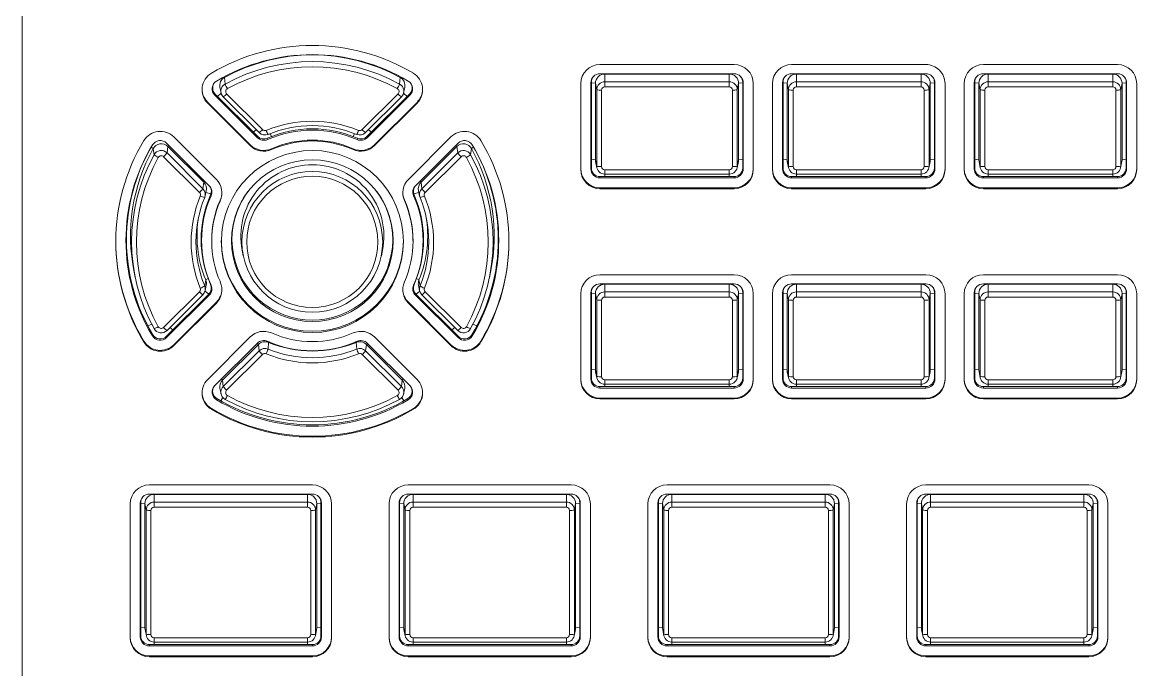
# Model space of a CAD drawing. Header units: millimetres. Extents: x 56 to 1167, y 133 to 726.
# Drawn here: x 200.8 to 317, y 417.8 to 485.3 of the extents above; entities that cross this region are included whole.
import ezdxf

# ---------------------------------------------------------------- set-up
doc = ezdxf.new("R2010")
doc.units = ezdxf.units.MM

msp = doc.modelspace()

# ---------------------------------------------------------------- linework, layer by layer
at = {"color": 7, "linetype": 'Continuous', "lineweight": 15}
for p, q in [((200.758, 383.874), (200.758, 513.825)), ((275.019, 480.905), (261.019, 480.905)), ((295.019, 480.905), (281.019, 480.905)), ((315.019, 480.905), (301.019, 480.905)), ((221.916, 478.877), (221.86, 479.561)), ((240.121, 478.877), (240.178, 479.561)), ((260.124, 479.087), (260.071, 479)), ((260.071, 470.034), (260.071, 479)), ((260.124, 470.122), (260.124, 479.087)), ((261.019, 479.944), (275.019, 479.944)), ((274.519, 479.917), (261.519, 479.917)), ((261.519, 479.114), (261.519, 479.917)), ((261.519, 478.573), (261.519, 479.114)), ((261.519, 479.114), (274.519, 479.114)), ((274.519, 479.114), (274.519, 479.917)), ((274.519, 478.573), (274.519, 479.114)), ((275.914, 479.087), (275.966, 479)), ((275.914, 479.087), (275.914, 470.122)), ((275.966, 479), (275.966, 470.034)), ((280.124, 479.087), (280.071, 479)), ((280.071, 470.034), (280.071, 479)), ((280.124, 470.122), (280.124, 479.087)), ((281.019, 479.944), (295.019, 479.944)), ((294.519, 479.917), (281.519, 479.917)), ((281.519, 479.114), (281.519, 479.917)), ((281.519, 478.573), (281.519, 479.114)), ((281.519, 479.114), (294.519, 479.114)), ((294.519, 479.114), (294.519, 479.917)), ((294.519, 478.573), (294.519, 479.114)), ((295.914, 479.087), (295.966, 479)), ((295.914, 479.087), (295.914, 470.122)), ((295.966, 479), (295.966, 470.034)), ((300.124, 479.087), (300.071, 479)), ((300.071, 470.034), (300.071, 479)), ((300.124, 470.122), (300.124, 479.087)), ((301.019, 479.944), (315.019, 479.944)), ((314.519, 479.917), (301.519, 479.917)), ((301.519, 479.114), (301.519, 479.917)), ((301.519, 478.573), (301.519, 479.114)), ((301.519, 479.114), (314.519, 479.114)), ((314.519, 479.114), (314.519, 479.917)), ((314.519, 478.573), (314.519, 479.114)), ((315.914, 479.087), (315.966, 479)), ((315.914, 479.087), (315.914, 470.122)), ((315.966, 479), (315.966, 470.034)), ((221.379, 478.524), (221.493, 477.965)), ((222.079, 477.844), (225.82, 474.116)), ((236.217, 474.116), (239.959, 477.844)), ((240.545, 477.965), (240.659, 478.524)), ((259.019, 478.913), (259.019, 469.947)), ((260.685, 478.283), (260.551, 478.953)), ((260.551, 478.953), (260.551, 470.983)), ((260.685, 470.314), (260.685, 478.283)), ((261.185, 478.241), (261.185, 470.271)), ((274.519, 478.573), (261.519, 478.573)), ((274.853, 470.271), (274.853, 478.241)), ((275.353, 478.283), (275.487, 478.953)), ((275.353, 478.283), (275.353, 470.314)), ((275.487, 470.983), (275.487, 478.953)), ((277.019, 469.947), (277.019, 478.913)), ((279.019, 478.913), (279.019, 469.947)), ((280.685, 478.283), (280.551, 478.953)), ((280.551, 478.953), (280.551, 470.983)), ((280.685, 470.314), (280.685, 478.283)), ((281.185, 478.241), (281.185, 470.271)), ((294.519, 478.573), (281.519, 478.573)), ((294.853, 470.271), (294.853, 478.241)), ((295.353, 478.283), (295.487, 478.953)), ((295.353, 478.283), (295.353, 470.314)), ((295.487, 470.983), (295.487, 478.953)), ((297.019, 469.947), (297.019, 478.913)), ((299.019, 478.913), (299.019, 469.947)), ((300.685, 478.283), (300.551, 478.953)), ((300.551, 478.953), (300.551, 470.983)), ((300.685, 470.314), (300.685, 478.283)), ((301.185, 478.241), (301.185, 470.271)), ((314.519, 478.573), (301.519, 478.573)), ((314.853, 470.271), (314.853, 478.241)), ((315.353, 478.283), (315.487, 478.953)), ((315.353, 478.283), (315.353, 470.314)), ((315.487, 470.983), (315.487, 478.953)), ((317.019, 469.947), (317.019, 478.913)), ((220.098, 476.964), (220.098, 476.877)), ((220.098, 476.964), (224.54, 472.539)), ((220.098, 476.877), (224.54, 472.452)), ((220.879, 477.83), (220.842, 477.706)), ((225.284, 473.28), (220.842, 477.706)), ((225.322, 473.404), (220.879, 477.83)), ((221.725, 477.534), (221.726, 477.533)), ((221.726, 477.533), (225.468, 473.805)), ((236.57, 473.805), (240.312, 477.533)), ((241.158, 477.83), (236.716, 473.404)), ((241.195, 477.706), (236.753, 473.28)), ((237.497, 472.539), (241.94, 476.964)), ((237.497, 472.452), (241.94, 476.877)), ((240.312, 477.533), (240.312, 477.534)), ((241.158, 477.83), (241.195, 477.706)), ((241.94, 476.964), (241.94, 476.877)), ((221.005, 468.93), (216.562, 473.355)), ((225.322, 473.404), (225.284, 473.28)), ((226.317, 473.22), (226.338, 473.085)), ((235.72, 473.22), (235.699, 473.085)), ((236.716, 473.404), (236.753, 473.28)), ((245.475, 473.355), (241.033, 468.93)), ((214.38, 472.579), (214.335, 472.518)), ((214.38, 472.579), (214.411, 472.627)), ((214.511, 471.499), (214.408, 472.138)), ((215.818, 472.701), (220.261, 468.275)), ((215.858, 471.69), (215.941, 472.354)), ((219.683, 468.627), (215.941, 472.354)), ((224.54, 472.539), (224.54, 472.452)), ((226.765, 472.126), (226.765, 472.039)), ((235.273, 472.126), (235.273, 472.039)), ((237.497, 472.539), (237.497, 472.452)), ((241.777, 468.275), (246.219, 472.701)), ((246.097, 472.354), (242.355, 468.627)), ((246.179, 471.69), (246.097, 472.354)), ((247.527, 471.499), (247.629, 472.138)), ((247.626, 472.627), (247.657, 472.579)), ((247.657, 472.579), (247.702, 472.518)), ((219.247, 467.567), (215.505, 471.295)), ((215.858, 471.69), (219.6, 467.962)), ((242.437, 467.962), (246.179, 471.69)), ((246.533, 471.295), (242.791, 467.567)), ((260.685, 470.314), (260.551, 470.983)), ((275.353, 470.314), (275.487, 470.983)), ((280.685, 470.314), (280.551, 470.983)), ((295.353, 470.314), (295.487, 470.983)), ((300.685, 470.314), (300.551, 470.983)), ((315.353, 470.314), (315.487, 470.983)), ((260.124, 470.122), (260.071, 470.034)), ((260.57, 470.791), (260.702, 470.148)), ((261.519, 469.938), (274.519, 469.938)), ((275.336, 470.148), (275.467, 470.791)), ((275.914, 470.122), (275.966, 470.034)), ((280.124, 470.122), (280.071, 470.034)), ((280.57, 470.791), (280.702, 470.148)), ((281.519, 469.938), (294.519, 469.938)), ((295.336, 470.148), (295.467, 470.791)), ((295.914, 470.122), (295.966, 470.034)), ((300.124, 470.122), (300.071, 470.034)), ((300.57, 470.791), (300.702, 470.148)), ((301.519, 469.938), (314.519, 469.938)), ((315.336, 470.148), (315.467, 470.791)), ((315.914, 470.122), (315.966, 470.034)), ((219.6, 467.962), (219.683, 468.627)), ((242.437, 467.962), (242.355, 468.627)), ((261.019, 469.23), (261.019, 469.09)), ((275.019, 469.23), (261.019, 469.23)), ((275.019, 469.09), (261.019, 469.09)), ((261.519, 469.482), (274.519, 469.482)), ((275.019, 469.23), (275.019, 469.09)), ((281.019, 469.23), (281.019, 469.09)), ((295.019, 469.23), (281.019, 469.23)), ((295.019, 469.09), (281.019, 469.09)), ((281.519, 469.482), (294.519, 469.482)), ((295.019, 469.23), (295.019, 469.09)), ((301.019, 469.23), (301.019, 469.09)), ((315.019, 469.23), (301.019, 469.23)), ((315.019, 469.09), (301.019, 469.09)), ((301.519, 469.482), (314.519, 469.482)), ((315.019, 469.23), (315.019, 469.09)), ((219.832, 467.193), (219.947, 467.752)), ((242.091, 467.752), (242.205, 467.193)), ((261.019, 468.042), (261.019, 467.955)), ((261.019, 468.042), (275.019, 468.042)), ((261.019, 467.955), (275.019, 467.955)), ((275.019, 468.042), (275.019, 467.955)), ((281.019, 468.042), (281.019, 467.955)), ((281.019, 468.042), (295.019, 468.042)), ((281.019, 467.955), (295.019, 467.955)), ((295.019, 468.042), (295.019, 467.955)), ((301.019, 468.042), (301.019, 467.955)), ((301.019, 468.042), (315.019, 468.042)), ((301.019, 467.955), (315.019, 467.955)), ((315.019, 468.042), (315.019, 467.955)), ((220.409, 467.334), (220.457, 467.225)), ((221.419, 466.801), (221.419, 466.714)), ((240.618, 466.801), (240.618, 466.714)), ((241.629, 467.334), (241.581, 467.225)), ((220.519, 462.563), (220.519, 462.476)), ((241.519, 462.476), (241.519, 462.563)), ((223.701, 461.53), (223.815, 460.97)), ((238.222, 460.97), (238.337, 461.53)), ((212.432, 459.244), (212.546, 458.685)), ((249.491, 458.685), (249.606, 459.244)), ((219.785, 457.823), (219.893, 458.45)), ((242.252, 457.823), (242.144, 458.45)), ((275.019, 458.989), (261.019, 458.989)), ((295.019, 458.989), (281.019, 458.989)), ((315.019, 458.989), (301.019, 458.989)), ((215.505, 453.483), (219.247, 457.21)), ((220.224, 456.975), (215.781, 452.549)), ((219.832, 457.331), (219.947, 457.891)), ((220.224, 456.975), (220.261, 456.85)), ((220.409, 457.966), (220.457, 457.9)), ((241.629, 457.966), (241.581, 457.9)), ((241.814, 456.975), (241.777, 456.85)), ((246.256, 452.549), (241.814, 456.975)), ((242.091, 457.891), (242.205, 457.331)), ((242.791, 457.21), (246.533, 453.483)), ((259.019, 456.997), (259.019, 448.031)), ((260.124, 457.171), (260.071, 457.084)), ((260.071, 448.118), (260.071, 457.084)), ((260.124, 448.205), (260.124, 457.171)), ((260.685, 456.367), (260.551, 457.037)), ((260.551, 457.037), (260.551, 449.067)), ((261.019, 458.028), (275.019, 458.028)), ((274.519, 458.001), (261.519, 458.001)), ((261.519, 457.198), (261.519, 458.001)), ((261.519, 456.657), (261.519, 457.198)), ((261.519, 457.198), (274.519, 457.198)), ((274.519, 457.198), (274.519, 458.001)), ((274.519, 456.657), (274.519, 457.198)), ((275.353, 456.367), (275.487, 457.037)), ((275.487, 449.067), (275.487, 457.037)), ((275.914, 457.171), (275.966, 457.084)), ((275.914, 457.171), (275.914, 448.205)), ((275.966, 457.084), (275.966, 448.118)), ((277.019, 448.031), (277.019, 456.997)), ((279.019, 456.997), (279.019, 448.031)), ((280.124, 457.171), (280.071, 457.084)), ((280.071, 448.118), (280.071, 457.084)), ((280.124, 448.205), (280.124, 457.171)), ((280.685, 456.367), (280.551, 457.037)), ((280.551, 457.037), (280.551, 449.067)), ((281.019, 458.028), (295.019, 458.028)), ((294.519, 458.001), (281.519, 458.001)), ((281.519, 457.198), (281.519, 458.001)), ((281.519, 456.657), (281.519, 457.198)), ((281.519, 457.198), (294.519, 457.198)), ((294.519, 457.198), (294.519, 458.001)), ((294.519, 456.657), (294.519, 457.198)), ((295.353, 456.367), (295.487, 457.037)), ((295.487, 449.067), (295.487, 457.037)), ((295.914, 457.171), (295.966, 457.084)), ((295.914, 457.171), (295.914, 448.205)), ((295.966, 457.084), (295.966, 448.118)), ((297.019, 448.031), (297.019, 456.997)), ((299.019, 456.997), (299.019, 448.031)), ((300.124, 457.171), (300.071, 457.084)), ((300.071, 448.118), (300.071, 457.084)), ((300.124, 448.205), (300.124, 457.171)), ((300.685, 456.367), (300.551, 457.037)), ((300.551, 457.037), (300.551, 449.067)), ((301.019, 458.028), (315.019, 458.028)), ((314.519, 458.001), (301.519, 458.001)), ((301.519, 457.198), (301.519, 458.001)), ((301.519, 456.657), (301.519, 457.198)), ((301.519, 457.198), (314.519, 457.198)), ((314.519, 457.198), (314.519, 458.001)), ((314.519, 456.657), (314.519, 457.198)), ((315.353, 456.367), (315.487, 457.037)), ((315.487, 449.067), (315.487, 457.037)), ((315.914, 457.171), (315.966, 457.084)), ((315.914, 457.171), (315.914, 448.205)), ((315.966, 457.084), (315.966, 448.118)), ((317.019, 448.031), (317.019, 456.997)), ((220.261, 456.85), (215.818, 452.425)), ((215.858, 453.172), (219.599, 456.899)), ((216.562, 451.684), (221.005, 456.109)), ((216.562, 451.597), (221.005, 456.022)), ((219.6, 456.901), (219.599, 456.899)), ((221.005, 456.109), (221.005, 456.022)), ((241.033, 456.109), (245.475, 451.684)), ((241.033, 456.109), (241.033, 456.022)), ((241.033, 456.022), (245.475, 451.597)), ((246.219, 452.425), (241.777, 456.85)), ((242.438, 456.899), (242.437, 456.901)), ((242.438, 456.899), (246.18, 453.172)), ((260.685, 448.398), (260.685, 456.367)), ((261.185, 456.324), (261.185, 448.355)), ((274.519, 456.657), (261.519, 456.657)), ((274.853, 448.355), (274.853, 456.324)), ((275.353, 456.367), (275.353, 448.398)), ((280.685, 448.398), (280.685, 456.367)), ((281.185, 456.324), (281.185, 448.355)), ((294.519, 456.657), (281.519, 456.657)), ((294.853, 448.355), (294.853, 456.324)), ((295.353, 456.367), (295.353, 448.398)), ((300.685, 448.398), (300.685, 456.367)), ((301.185, 456.324), (301.185, 448.355)), ((314.519, 456.657), (301.519, 456.657)), ((314.853, 448.355), (314.853, 456.324)), ((315.353, 456.367), (315.353, 448.398)), ((214.38, 452.721), (214.335, 452.607)), ((215.781, 452.549), (215.818, 452.425)), ((224.54, 452.5), (220.098, 448.074)), ((241.94, 448.074), (237.497, 452.5)), ((246.256, 452.549), (246.219, 452.425)), ((247.657, 452.721), (247.702, 452.607)), ((213.432, 452.069), (213.432, 451.982)), ((216.562, 451.684), (216.562, 451.597)), ((220.842, 447.42), (225.284, 451.846)), ((225.384, 451.721), (221.643, 447.993)), ((225.467, 451.056), (225.384, 451.721)), ((226.393, 451.241), (226.438, 451.931)), ((235.644, 451.241), (235.6, 451.931)), ((236.571, 451.056), (236.653, 451.721)), ((240.395, 447.993), (236.653, 451.721)), ((236.753, 451.846), (241.195, 447.42)), ((245.475, 451.684), (245.475, 451.597)), ((248.605, 452.069), (248.605, 451.982)), ((221.725, 447.329), (225.467, 451.056)), ((225.82, 450.661), (222.079, 446.934)), ((239.959, 446.934), (236.217, 450.661)), ((236.571, 451.056), (240.312, 447.329)), ((260.685, 448.398), (260.551, 449.067)), ((260.57, 448.875), (260.702, 448.232)), ((275.336, 448.232), (275.467, 448.875)), ((275.353, 448.398), (275.487, 449.067)), ((280.685, 448.398), (280.551, 449.067)), ((280.57, 448.875), (280.702, 448.232)), ((295.336, 448.232), (295.467, 448.875)), ((295.353, 448.398), (295.487, 449.067)), ((300.685, 448.398), (300.551, 449.067)), ((300.57, 448.875), (300.702, 448.232)), ((315.336, 448.232), (315.467, 448.875)), ((315.353, 448.398), (315.487, 449.067)), ((221.725, 447.329), (221.643, 447.993)), ((240.312, 447.329), (240.395, 447.993)), ((260.124, 448.205), (260.071, 448.118)), ((261.519, 448.022), (274.519, 448.022)), ((275.914, 448.205), (275.966, 448.118)), ((280.124, 448.205), (280.071, 448.118)), ((281.519, 448.022), (294.519, 448.022)), ((295.914, 448.205), (295.966, 448.118)), ((300.124, 448.205), (300.071, 448.118)), ((301.519, 448.022), (314.519, 448.022)), ((315.914, 448.205), (315.966, 448.118)), ((221.379, 447.119), (221.493, 446.56)), ((240.545, 446.56), (240.659, 447.119)), ((261.019, 447.314), (261.019, 447.174)), ((275.019, 447.314), (261.019, 447.314)), ((275.019, 447.174), (261.019, 447.174)), ((261.519, 447.565), (274.519, 447.565)), ((275.019, 447.314), (275.019, 447.174)), ((281.019, 447.314), (281.019, 447.174)), ((295.019, 447.314), (281.019, 447.314)), ((295.019, 447.174), (281.019, 447.174)), ((281.519, 447.565), (294.519, 447.565)), ((295.019, 447.314), (295.019, 447.174)), ((301.019, 447.314), (301.019, 447.174)), ((315.019, 447.314), (301.019, 447.314)), ((315.019, 447.174), (301.019, 447.174)), ((301.519, 447.565), (314.519, 447.565)), ((315.019, 447.314), (315.019, 447.174)), ((221.052, 446.075), (221.025, 445.943)), ((240.985, 446.075), (241.012, 445.943)), ((261.019, 446.126), (261.019, 446.039)), ((261.019, 446.126), (275.019, 446.126)), ((261.019, 446.039), (275.019, 446.039)), ((275.019, 446.126), (275.019, 446.039)), ((281.019, 446.126), (281.019, 446.039)), ((281.019, 446.126), (295.019, 446.126)), ((281.019, 446.039), (295.019, 446.039)), ((295.019, 446.126), (295.019, 446.039)), ((301.019, 446.126), (301.019, 446.039)), ((301.019, 446.126), (315.019, 446.126)), ((301.019, 446.039), (315.019, 446.039)), ((315.019, 446.126), (315.019, 446.039)), ((220.484, 445.044), (220.484, 444.956)), ((241.553, 445.044), (241.553, 444.956)), ((231.019, 437.073), (214.019, 437.073)), ((214.019, 436.112), (231.019, 436.112)), ((230.519, 436.085), (214.519, 436.085)), ((214.519, 435.282), (214.519, 436.085)), ((230.519, 435.282), (230.519, 436.085)), ((258.019, 437.073), (241.019, 437.073)), ((241.019, 436.112), (258.019, 436.112)), ((257.519, 436.085), (241.519, 436.085)), ((241.519, 435.282), (241.519, 436.085)), ((257.519, 435.282), (257.519, 436.085)), ((285.019, 437.073), (268.019, 437.073)), ((268.019, 436.112), (285.019, 436.112)), ((284.519, 436.085), (268.519, 436.085)), ((268.519, 435.282), (268.519, 436.085)), ((284.519, 435.282), (284.519, 436.085)), ((312.019, 437.073), (295.019, 437.073)), ((295.019, 436.112), (312.019, 436.112)), ((311.519, 436.085), (295.519, 436.085)), ((295.519, 435.282), (295.519, 436.085)), ((311.519, 435.282), (311.519, 436.085)), ((212.019, 435.08), (212.019, 421.134)), ((213.124, 435.255), (213.071, 435.168)), ((213.071, 421.221), (213.071, 435.168)), ((213.124, 421.308), (213.124, 435.255)), ((213.685, 434.451), (213.551, 435.12)), ((213.551, 435.12), (213.551, 422.17)), ((214.519, 434.741), (214.519, 435.282)), ((214.519, 435.282), (230.519, 435.282)), ((230.519, 434.741), (230.519, 435.282)), ((231.353, 434.451), (231.487, 435.12)), ((231.487, 422.17), (231.487, 435.12)), ((231.914, 435.255), (231.966, 435.168)), ((231.914, 435.255), (231.914, 421.308)), ((231.966, 435.168), (231.966, 421.221)), ((233.019, 421.134), (233.019, 435.08)), ((239.019, 435.08), (239.019, 421.134)), ((240.124, 435.255), (240.071, 435.168)), ((240.071, 421.221), (240.071, 435.168)), ((240.124, 421.308), (240.124, 435.255)), ((240.685, 434.451), (240.551, 435.12)), ((240.551, 435.12), (240.551, 422.17)), ((241.519, 434.741), (241.519, 435.282)), ((241.519, 435.282), (257.519, 435.282)), ((257.519, 434.741), (257.519, 435.282)), ((258.353, 434.451), (258.487, 435.12)), ((258.487, 422.17), (258.487, 435.12)), ((258.914, 435.255), (258.966, 435.168)), ((258.914, 435.255), (258.914, 421.308)), ((258.966, 435.168), (258.966, 421.221)), ((260.019, 421.134), (260.019, 435.08)), ((266.019, 435.08), (266.019, 421.134)), ((267.124, 435.255), (267.071, 435.168)), ((267.071, 421.221), (267.071, 435.168)), ((267.124, 421.308), (267.124, 435.255)), ((267.685, 434.451), (267.551, 435.12)), ((267.551, 435.12), (267.551, 422.17)), ((268.519, 434.741), (268.519, 435.282)), ((268.519, 435.282), (284.519, 435.282)), ((284.519, 434.741), (284.519, 435.282)), ((285.353, 434.451), (285.487, 435.12)), ((285.487, 422.17), (285.487, 435.12)), ((285.914, 435.255), (285.966, 435.168)), ((285.914, 435.255), (285.914, 421.308)), ((285.966, 435.168), (285.966, 421.221)), ((287.019, 421.134), (287.019, 435.08)), ((293.019, 435.08), (293.019, 421.134)), ((294.124, 435.255), (294.071, 435.168)), ((294.071, 421.221), (294.071, 435.168)), ((294.124, 421.308), (294.124, 435.255)), ((294.685, 434.451), (294.551, 435.12)), ((294.551, 435.12), (294.551, 422.17)), ((295.519, 434.741), (295.519, 435.282)), ((295.519, 435.282), (311.519, 435.282)), ((311.519, 434.741), (311.519, 435.282)), ((312.353, 434.451), (312.487, 435.12)), ((312.487, 422.17), (312.487, 435.12)), ((312.914, 435.255), (312.966, 435.168)), ((312.914, 435.255), (312.914, 421.308)), ((312.966, 435.168), (312.966, 421.221)), ((314.019, 421.134), (314.019, 435.08)), ((213.685, 421.5), (213.685, 434.451)), ((214.185, 434.408), (214.185, 421.457)), ((230.519, 434.741), (214.519, 434.741)), ((230.853, 421.457), (230.853, 434.408)), ((231.353, 434.451), (231.353, 421.5)), ((240.685, 421.5), (240.685, 434.451)), ((241.185, 434.408), (241.185, 421.457)), ((257.519, 434.741), (241.519, 434.741)), ((257.853, 421.457), (257.853, 434.408)), ((258.353, 434.451), (258.353, 421.5)), ((267.685, 421.5), (267.685, 434.451)), ((268.185, 434.408), (268.185, 421.457)), ((284.519, 434.741), (268.519, 434.741)), ((284.853, 421.457), (284.853, 434.408)), ((285.353, 434.451), (285.353, 421.5)), ((294.685, 421.5), (294.685, 434.451)), ((295.185, 434.408), (295.185, 421.457)), ((311.519, 434.741), (295.519, 434.741)), ((311.853, 421.457), (311.853, 434.408)), ((312.353, 434.451), (312.353, 421.5)), ((213.685, 421.5), (213.551, 422.17)), ((231.353, 421.5), (231.487, 422.17)), ((240.685, 421.5), (240.551, 422.17)), ((258.353, 421.5), (258.487, 422.17)), ((267.685, 421.5), (267.551, 422.17)), ((285.353, 421.5), (285.487, 422.17)), ((294.685, 421.5), (294.551, 422.17)), ((312.353, 421.5), (312.487, 422.17)), ((213.124, 421.308), (213.071, 421.221)), ((213.57, 421.977), (213.702, 421.335)), ((214.519, 421.125), (230.519, 421.125)), ((231.336, 421.335), (231.467, 421.977)), ((231.914, 421.308), (231.966, 421.221)), ((240.124, 421.308), (240.071, 421.221)), ((240.57, 421.977), (240.702, 421.335)), ((241.519, 421.125), (257.519, 421.125)), ((258.336, 421.335), (258.467, 421.977)), ((258.914, 421.308), (258.966, 421.221)), ((267.124, 421.308), (267.071, 421.221)), ((267.57, 421.977), (267.702, 421.335)), ((268.519, 421.125), (284.519, 421.125)), ((285.336, 421.335), (285.467, 421.977)), ((285.914, 421.308), (285.966, 421.221)), ((294.124, 421.308), (294.071, 421.221)), ((294.57, 421.977), (294.702, 421.335)), ((295.519, 421.125), (311.519, 421.125)), ((312.336, 421.335), (312.467, 421.977)), ((312.914, 421.308), (312.966, 421.221)), ((214.019, 420.416), (214.019, 420.277)), ((231.019, 420.416), (214.019, 420.416)), ((231.019, 420.277), (214.019, 420.277)), ((214.519, 420.668), (230.519, 420.668)), ((231.019, 420.416), (231.019, 420.277)), ((241.019, 420.416), (241.019, 420.277)), ((258.019, 420.416), (241.019, 420.416)), ((258.019, 420.277), (241.019, 420.277)), ((241.519, 420.668), (257.519, 420.668)), ((258.019, 420.416), (258.019, 420.277)), ((268.019, 420.416), (268.019, 420.277)), ((285.019, 420.416), (268.019, 420.416)), ((285.019, 420.277), (268.019, 420.277)), ((268.519, 420.668), (284.519, 420.668)), ((285.019, 420.416), (285.019, 420.277)), ((295.019, 420.416), (295.019, 420.277)), ((312.019, 420.416), (295.019, 420.416)), ((312.019, 420.277), (295.019, 420.277)), ((295.519, 420.668), (311.519, 420.668)), ((312.019, 420.416), (312.019, 420.277)), ((214.019, 419.228), (231.019, 419.228)), ((214.019, 419.228), (214.019, 419.141)), ((214.019, 419.141), (231.019, 419.141)), ((231.019, 419.228), (231.019, 419.141)), ((241.019, 419.228), (258.019, 419.228)), ((241.019, 419.228), (241.019, 419.141)), ((241.019, 419.141), (258.019, 419.141)), ((258.019, 419.228), (258.019, 419.141)), ((268.019, 419.228), (285.019, 419.228)), ((268.019, 419.228), (268.019, 419.141)), ((268.019, 419.141), (285.019, 419.141)), ((285.019, 419.228), (285.019, 419.141)), ((295.019, 419.228), (312.019, 419.228)), ((295.019, 419.228), (295.019, 419.141)), ((295.019, 419.141), (312.019, 419.141)), ((312.019, 419.228), (312.019, 419.141))]:
    msp.add_line(p, q, dxfattribs=at)
at = {"color": 8, "linetype": 'Continuous', "lineweight": 15}
for p, q in [((221.86, 479.561), (221.824, 479.634)), ((240.178, 479.561), (240.214, 479.634)), ((260.124, 478.997), (260.551, 478.953)), ((261.519, 479.944), (261.519, 479.917)), ((274.519, 479.917), (274.519, 479.944)), ((275.487, 478.953), (275.914, 478.997)), ((280.124, 478.997), (280.551, 478.953)), ((281.519, 479.944), (281.519, 479.917)), ((294.519, 479.917), (294.519, 479.944)), ((295.487, 478.953), (295.914, 478.997)), ((300.124, 478.997), (300.551, 478.953)), ((301.519, 479.944), (301.519, 479.917)), ((314.519, 479.917), (314.519, 479.944)), ((315.487, 478.953), (315.914, 478.997)), ((221.504, 477.917), (221.12, 477.59)), ((240.533, 477.917), (240.918, 477.59)), ((224.861, 473.863), (225.157, 474.114)), ((226.76, 473.404), (226.617, 473.711)), ((235.277, 473.404), (235.42, 473.711)), ((237.176, 473.863), (236.88, 474.114)), ((214.202, 472.276), (214.408, 472.138)), ((216.046, 472.474), (215.941, 472.354)), ((246.097, 472.354), (245.992, 472.474)), ((247.629, 472.138), (247.836, 472.276)), ((260.124, 471.028), (260.551, 470.983)), ((275.487, 470.983), (275.914, 471.028)), ((280.124, 471.028), (280.551, 470.983)), ((295.487, 470.983), (295.914, 471.028)), ((300.124, 471.028), (300.551, 470.983)), ((315.487, 470.983), (315.914, 471.028)), ((261.519, 469.482), (261.519, 469.938)), ((274.519, 469.482), (274.519, 469.938)), ((281.519, 469.482), (281.519, 469.938)), ((294.519, 469.482), (294.519, 469.938)), ((301.519, 469.482), (301.519, 469.938)), ((314.519, 469.482), (314.519, 469.938)), ((219.683, 468.627), (219.787, 468.747)), ((242.355, 468.627), (242.25, 468.747)), ((261.519, 469.23), (261.519, 469.482)), ((274.519, 469.482), (274.519, 469.23)), ((281.519, 469.23), (281.519, 469.482)), ((294.519, 469.482), (294.519, 469.23)), ((301.519, 469.23), (301.519, 469.482)), ((314.519, 469.482), (314.519, 469.23)), ((219.91, 467.573), (220.44, 467.415)), ((242.128, 467.573), (241.597, 467.415)), ((219.893, 458.45), (220.154, 458.587)), ((241.883, 458.587), (242.144, 458.45)), ((219.821, 457.283), (220.206, 456.957)), ((241.832, 456.957), (242.216, 457.283)), ((260.124, 457.081), (260.551, 457.037)), ((261.519, 458.028), (261.519, 458.001)), ((274.519, 458.001), (274.519, 458.028)), ((275.487, 457.037), (275.914, 457.081)), ((280.124, 457.081), (280.551, 457.037)), ((281.519, 458.028), (281.519, 458.001)), ((294.519, 458.001), (294.519, 458.028)), ((295.487, 457.037), (295.914, 457.081)), ((300.124, 457.081), (300.551, 457.037)), ((301.519, 458.028), (301.519, 458.001)), ((314.519, 458.001), (314.519, 458.028)), ((315.487, 457.037), (315.914, 457.081)), ((213.855, 453.652), (214.262, 453.827)), ((216.464, 453.229), (216.168, 453.481)), ((245.574, 453.229), (245.87, 453.481)), ((248.182, 453.652), (247.775, 453.827)), ((225.279, 451.841), (225.384, 451.721)), ((226.459, 451.989), (226.438, 451.931)), ((235.6, 451.931), (235.578, 451.989)), ((236.653, 451.721), (236.758, 451.841)), ((260.124, 449.112), (260.551, 449.067)), ((275.487, 449.067), (275.914, 449.112)), ((280.124, 449.112), (280.551, 449.067)), ((295.487, 449.067), (295.914, 449.112)), ((300.124, 449.112), (300.551, 449.067)), ((315.487, 449.067), (315.914, 449.112)), ((221.538, 448.113), (221.643, 447.993)), ((240.395, 447.993), (240.5, 448.113)), ((261.519, 447.565), (261.519, 448.022)), ((274.519, 447.565), (274.519, 448.022)), ((281.519, 447.565), (281.519, 448.022)), ((294.519, 447.565), (294.519, 448.022)), ((301.519, 447.565), (301.519, 448.022)), ((314.519, 447.565), (314.519, 448.022)), ((261.519, 447.314), (261.519, 447.565)), ((274.519, 447.565), (274.519, 447.314)), ((281.519, 447.314), (281.519, 447.565)), ((294.519, 447.565), (294.519, 447.314)), ((301.519, 447.314), (301.519, 447.565)), ((314.519, 447.565), (314.519, 447.314)), ((221.464, 445.836), (221.679, 446.179)), ((240.359, 446.179), (240.574, 445.836)), ((214.519, 436.112), (214.519, 436.085)), ((230.519, 436.085), (230.519, 436.112)), ((241.519, 436.112), (241.519, 436.085)), ((257.519, 436.085), (257.519, 436.112)), ((268.519, 436.112), (268.519, 436.085)), ((284.519, 436.085), (284.519, 436.112)), ((295.519, 436.112), (295.519, 436.085)), ((311.519, 436.085), (311.519, 436.112)), ((213.124, 435.165), (213.551, 435.12)), ((231.487, 435.12), (231.914, 435.165)), ((240.124, 435.165), (240.551, 435.12)), ((258.487, 435.12), (258.914, 435.165)), ((267.124, 435.165), (267.551, 435.12)), ((285.487, 435.12), (285.914, 435.165)), ((294.124, 435.165), (294.551, 435.12)), ((312.487, 435.12), (312.914, 435.165)), ((213.124, 422.214), (213.551, 422.17)), ((231.487, 422.17), (231.914, 422.214)), ((240.124, 422.214), (240.551, 422.17)), ((258.487, 422.17), (258.914, 422.214)), ((267.124, 422.214), (267.551, 422.17)), ((285.487, 422.17), (285.914, 422.214)), ((294.124, 422.214), (294.551, 422.17)), ((312.487, 422.17), (312.914, 422.214)), ((214.519, 420.668), (214.519, 421.125)), ((230.519, 420.668), (230.519, 421.125)), ((241.519, 420.668), (241.519, 421.125)), ((257.519, 420.668), (257.519, 421.125)), ((268.519, 420.668), (268.519, 421.125)), ((284.519, 420.668), (284.519, 421.125)), ((295.519, 420.668), (295.519, 421.125)), ((311.519, 420.668), (311.519, 421.125)), ((214.519, 420.416), (214.519, 420.668)), ((230.519, 420.668), (230.519, 420.416)), ((241.519, 420.416), (241.519, 420.668)), ((257.519, 420.668), (257.519, 420.416)), ((268.519, 420.416), (268.519, 420.668)), ((284.519, 420.668), (284.519, 420.416)), ((295.519, 420.416), (295.519, 420.668)), ((311.519, 420.668), (311.519, 420.416))]:
    msp.add_line(p, q, dxfattribs=at)
at = {"color": 7, "linetype": 'Continuous', "lineweight": 15, "flags": 128}
for points in [[(260.551, 470.983), (260.569, 470.795), (260.57, 470.791)], [(275.467, 470.791), (275.468, 470.795), (275.487, 470.983)], [(280.551, 470.983), (280.569, 470.795), (280.57, 470.791)], [(295.467, 470.791), (295.468, 470.795), (295.487, 470.983)], [(300.551, 470.983), (300.569, 470.795), (300.57, 470.791)], [(315.467, 470.791), (315.468, 470.795), (315.487, 470.983)], [(260.551, 449.067), (260.569, 448.879), (260.57, 448.875)], [(275.467, 448.875), (275.468, 448.879), (275.487, 449.067)], [(280.551, 449.067), (280.569, 448.879), (280.57, 448.875)], [(295.467, 448.875), (295.468, 448.879), (295.487, 449.067)], [(300.551, 449.067), (300.569, 448.879), (300.57, 448.875)], [(315.467, 448.875), (315.468, 448.879), (315.487, 449.067)], [(213.551, 422.17), (213.569, 421.982), (213.57, 421.977)], [(231.467, 421.977), (231.468, 421.982), (231.487, 422.17)], [(240.551, 422.17), (240.569, 421.982), (240.57, 421.977)], [(258.467, 421.977), (258.468, 421.982), (258.487, 422.17)], [(267.551, 422.17), (267.569, 421.982), (267.57, 421.977)], [(285.467, 421.977), (285.468, 421.982), (285.487, 422.17)], [(294.551, 422.17), (294.569, 421.982), (294.57, 421.977)], [(312.467, 421.977), (312.468, 421.982), (312.487, 422.17)]]:
    msp.add_lwpolyline(points, dxfattribs=at)
at = {"color": 7, "linetype": 'Continuous', "lineweight": 15}
for centre, radius in [((231.023, 462.452), 9.488), ((231.015, 462.539), 8.439), ((231.015, 462.413), 7.342), ((231.015, 462.407), 6.844)]:
    msp.add_circle(centre, radius, dxfattribs=at)
for centre, radius, start, end in [((231.019, 462.332), 20.566, 59.18737, 120.81263), ((231.019, 462.427), 19.51, 59.18741, 120.81259), ((231.019, 462.88), 19.03, 61.2307, 118.7693), ((231.019, 462.298), 18.913, 61.23073, 118.76927), ((231.019, 462.259), 18.412, 61.23071, 118.76929), ((261.015, 478.909), 1.996, 89.89091, 179.89065), ((275.023, 478.909), 1.996, 0.10938, 90.10907), ((281.015, 478.909), 1.996, 89.89093, 179.89062), ((295.023, 478.909), 1.996, 0.10919, 90.10926), ((301.015, 478.909), 1.996, 89.89096, 179.89059), ((315.023, 478.909), 1.996, 0.10941, 90.10904), ((221.501, 478.286), 1.988, 120.73937, 225.12937), ((221.507, 478.373), 0.942, 120.73925, 225.12952), ((222.322, 478.716), 0.963, 118.70496, 191.50919), ((239.715, 478.716), 0.963, 348.4913, 61.29463), ((240.531, 478.373), 0.942, 314.87077, 59.26054), ((240.537, 478.286), 1.988, 314.87067, 59.26059), ((261.017, 478.998), 0.946, 89.89098, 179.89048), ((261.013, 479.087), 0.89, 145.30321, 179.9847), ((261.517, 478.951), 0.966, 89.89101, 179.89064), ((261.517, 478.282), 0.832, 89.89095, 179.89039), ((274.521, 478.951), 0.966, 0.10929, 90.10906), ((274.52, 478.282), 0.832, 0.10964, 90.10908), ((275.021, 478.998), 0.946, 0.1094, 90.10906), ((275.024, 479.087), 0.89, 0.01522, 34.69676), ((281.017, 478.998), 0.946, 89.89094, 179.8906), ((281.013, 479.087), 0.89, 145.30324, 179.98478), ((281.517, 478.951), 0.966, 89.89094, 179.89071), ((281.517, 478.282), 0.832, 89.89092, 179.89036), ((294.521, 478.951), 0.966, 0.10923, 90.10901), ((294.52, 478.282), 0.832, 0.10971, 90.10901), ((295.021, 478.998), 0.946, 0.10964, 90.10904), ((295.024, 479.087), 0.89, 0.01754, 34.69406), ((301.017, 478.998), 0.946, 89.89083, 179.89071), ((301.013, 479.087), 0.89, 145.30594, 179.98246), ((301.517, 478.951), 0.966, 89.89121, 179.89033), ((301.517, 478.282), 0.832, 89.89099, 179.89029), ((314.521, 478.951), 0.966, 0.10923, 90.10901), ((314.52, 478.282), 0.832, 0.10971, 90.10901), ((315.021, 478.998), 0.946, 0.10964, 90.10881), ((315.024, 479.087), 0.89, 0.01433, 34.69751), ((221.501, 478.374), 1.988, 181.27295, 225.13846), ((221.506, 478.46), 0.889, 145.30164, 225.14982), ((222.322, 478.134), 0.847, 118.68611, 225.12562), ((225.59, 480.428), 3.988, 202.89407, 210.60444), ((222.325, 478.091), 0.35, 118.68554, 225.12618), ((236.447, 480.428), 3.988, 329.39571, 337.10613), ((239.712, 478.091), 0.35, 314.8741, 61.31419), ((239.715, 478.134), 0.847, 314.87443, 61.31399), ((240.531, 478.46), 0.889, 314.85231, 34.69605), ((240.537, 478.374), 1.988, 314.86159, 358.72714), ((261.064, 479.766), 1.53, 255.66761, 274.54151), ((261.518, 478.24), 0.333, 89.89111, 179.89031), ((274.519, 478.24), 0.333, 0.10938, 90.1092), ((274.974, 479.766), 1.53, 265.45857, 284.33229), ((281.064, 479.766), 1.53, 255.66771, 274.54143), ((281.518, 478.24), 0.333, 89.8908, 179.89062), ((294.519, 478.24), 0.333, 0.10957, 90.10869), ((294.974, 479.766), 1.53, 265.45862, 284.3322), ((301.064, 479.766), 1.53, 255.66762, 274.54148), ((301.518, 478.24), 0.333, 89.89093, 179.89016), ((314.519, 478.24), 0.333, 0.10893, 90.10934), ((314.974, 479.766), 1.53, 265.45862, 284.3322), ((231.019, 462.296), 12.693, 67.70181, 112.29819), ((231.019, 462.343), 12.191, 67.7019, 112.2981), ((215.148, 471.935), 2.004, 45.12918, 148.89576), ((225.955, 473.954), 0.95, 225.15107, 293.82733), ((225.955, 474.041), 0.898, 225.15155, 293.82686), ((226.069, 474.412), 0.854, 225.15053, 292.31368), ((226.069, 474.366), 0.353, 225.15082, 292.31326), ((228.892, 475.013), 2.86, 199.89654, 209.10186), ((231.019, 462.566), 11.645, 66.18724, 113.81276), ((231.019, 462.479), 11.592, 66.18729, 113.81271), ((233.146, 475.013), 2.86, 330.89764, 340.10397), ((235.968, 474.412), 0.854, 247.6862, 314.84959), ((236.083, 473.954), 0.95, 246.17275, 314.84881), ((236.083, 474.041), 0.898, 246.1732, 314.84839), ((235.968, 474.366), 0.353, 247.68653, 314.84939), ((246.889, 471.935), 2.004, 31.10418, 134.87087), ((230.876, 462.476), 20.357, 148.96834, 211.03166), ((230.883, 462.563), 19.312, 148.96836, 211.03164), ((230.884, 462.65), 19.26, 148.96834, 211.03166), ((230.885, 463.014), 18.834, 151.02383, 191.54691), ((215.148, 472.028), 0.95, 45.12935, 148.89562), ((215.256, 471.667), 0.97, 45.12545, 150.9417), ((225.955, 473.961), 2.005, 225.15104, 293.82724), ((225.955, 473.873), 2.005, 225.15106, 293.82742), ((231.019, 462.487), 10.536, 66.18727, 113.81273), ((231.019, 462.4), 10.536, 66.18731, 113.81269), ((236.083, 473.961), 2.005, 246.17275, 314.84898), ((236.083, 473.873), 2.005, 246.17258, 314.84896), ((246.781, 471.667), 0.97, 29.05844, 134.87444), ((246.889, 472.028), 0.95, 31.10425, 134.87076), ((231.153, 463.014), 18.834, 348.45312, 28.97614), ((231.154, 462.65), 19.26, 328.96834, 31.03166), ((231.154, 462.563), 19.312, 328.96833, 31.03167), ((231.162, 462.476), 20.357, 328.96832, 31.03168), ((230.886, 462.431), 18.719, 151.02424, 208.97576), ((230.889, 462.389), 18.222, 151.02419, 208.97581), ((215.256, 471.085), 0.853, 45.12596, 150.94126), ((215.806, 473.022), 2, 229.60086, 244.5855), ((215.256, 471.045), 0.352, 45.12541, 150.9412), ((213.741, 473.229), 2.618, 312.36192, 323.98122), ((246.781, 471.085), 0.853, 29.05855, 134.8742), ((248.297, 473.229), 2.618, 216.01857, 227.63814), ((246.781, 471.045), 0.352, 29.0588, 134.87461), ((246.231, 473.022), 2, 295.41487, 310.39911), ((231.148, 462.389), 18.222, 331.02421, 28.97579), ((231.152, 462.431), 18.718, 331.0242, 28.9758), ((231.001, 463.006), 7.448, 89.85978, 191.43451), ((231.037, 463.006), 7.448, 348.56545, 90.14023), ((261.015, 470.038), 1.996, 180.10952, 270.10892), ((261.015, 469.951), 1.996, 180.10956, 270.10888), ((261.017, 470.036), 0.946, 180.10952, 270.10902), ((261.017, 470.123), 0.893, 180.10934, 270.10917), ((261.064, 471.796), 1.53, 255.66761, 274.54151), ((261.517, 470.315), 0.832, 180.10935, 270.10905), ((261.518, 470.272), 0.333, 180.10969, 270.10889), ((274.52, 470.315), 0.832, 269.89092, 359.89062), ((274.519, 470.272), 0.333, 269.8908, 359.89062), ((274.974, 471.796), 1.53, 265.45857, 284.33229), ((275.02, 470.123), 0.893, 269.89085, 359.89067), ((275.023, 470.038), 1.996, 269.8911, 359.89045), ((275.021, 470.036), 0.946, 269.89094, 359.8906), ((275.023, 469.951), 1.996, 269.89115, 359.8904), ((281.015, 470.038), 1.996, 180.10955, 270.1089), ((281.015, 469.951), 1.996, 180.1096, 270.10885), ((281.017, 470.036), 0.946, 180.1094, 270.10906), ((281.017, 470.123), 0.893, 180.10933, 270.10915), ((281.064, 471.796), 1.53, 255.66771, 274.54143), ((281.517, 470.315), 0.832, 180.10938, 270.10908), ((281.518, 470.272), 0.333, 180.10938, 270.1092), ((294.52, 470.315), 0.832, 269.89099, 359.89055), ((294.519, 470.272), 0.333, 269.89131, 359.89043), ((294.974, 471.796), 1.53, 265.45862, 284.3322), ((295.02, 470.123), 0.893, 269.89073, 359.89067), ((295.023, 470.038), 1.996, 269.89091, 359.89064), ((295.021, 470.036), 0.946, 269.89096, 359.89036), ((295.023, 469.951), 1.996, 269.89096, 359.89059), ((301.015, 470.038), 1.996, 180.10957, 270.10887), ((301.015, 469.951), 1.996, 180.10962, 270.10883), ((301.017, 470.036), 0.946, 180.10929, 270.10917), ((301.017, 470.123), 0.893, 180.10923, 270.10913), ((301.064, 471.796), 1.53, 255.66762, 274.54148), ((301.517, 470.315), 0.832, 180.10945, 270.10901), ((301.518, 470.272), 0.333, 180.10984, 270.10907), ((314.52, 470.315), 0.832, 269.89099, 359.89055), ((314.519, 470.272), 0.333, 269.89066, 359.89107), ((314.974, 471.796), 1.53, 265.45862, 284.3322), ((315.02, 470.123), 0.893, 269.89097, 359.89067), ((315.023, 470.038), 1.996, 269.89113, 359.89043), ((315.021, 470.036), 0.946, 269.89119, 359.89036), ((315.023, 469.951), 1.996, 269.89117, 359.89038), ((219.004, 467.945), 0.962, 348.47081, 45.14161), ((219.603, 467.521), 1.987, 336.02786, 45.1511), ((242.434, 467.521), 1.987, 134.84872, 203.97232), ((243.033, 467.945), 0.962, 134.85092, 191.53677), ((217.482, 469.502), 2.618, 312.36192, 323.98122), ((219, 467.32), 0.349, 337.55284, 45.15105), ((219.003, 467.362), 0.846, 337.55305, 45.15061), ((219.597, 467.608), 0.941, 336.02716, 45.1519), ((219.597, 467.695), 0.889, 336.0165, 34.71213), ((219.605, 467.608), 1.986, 336.01488, 358.73928), ((231.019, 462.648), 8.385, 143.29426, 36.70574), ((242.433, 467.608), 1.986, 181.26042, 203.98554), ((242.441, 467.608), 0.941, 134.84861, 203.97242), ((242.441, 467.695), 0.889, 145.29203, 203.97933), ((243.034, 467.362), 0.846, 134.84938, 202.44674), ((244.555, 469.502), 2.618, 216.01859, 227.63827), ((243.037, 467.32), 0.349, 134.84885, 202.44699), ((230.927, 462.389), 12.557, 157.53763, 202.46237), ((230.931, 462.431), 12.06, 157.53766, 202.46234), ((219.99, 468.487), 1.462, 242.83168, 261.93086), ((230.935, 462.65), 11.521, 156.01288, 203.98712), ((230.935, 462.563), 11.469, 156.01285, 203.98715), ((230.945, 462.562), 10.426, 156.01457, 179.99694), ((230.943, 462.476), 10.424, 156.01275, 203.98725), ((231.092, 462.562), 10.426, 0.00303, 23.98542), ((231.095, 462.476), 10.424, 336.01281, 23.98719), ((231.102, 462.563), 11.469, 336.01284, 23.98716), ((231.102, 462.65), 11.521, 336.01284, 23.98716), ((242.047, 468.487), 1.462, 278.06877, 297.16862), ((231.107, 462.431), 12.06, 337.5376, 22.4624), ((231.111, 462.389), 12.557, 337.53761, 22.46239), ((230.931, 463.014), 11.944, 169.81655, 202.46254), ((231.106, 463.014), 11.944, 337.53744, 10.18349), ((230.882, 462.565), 20.364, 180.00654, 211.02786), ((231.019, 462.592), 9.5, 180.17581, 359.82419), ((231.155, 462.565), 20.364, 328.97212, 359.99348), ((219.005, 458.083), 0.961, 348.45116, 22.4619), ((219.603, 457.431), 1.987, 314.8489, 23.97214), ((242.434, 457.431), 1.987, 156.02768, 225.15128), ((243.032, 458.083), 0.961, 157.53257, 191.55437), ((261.015, 456.993), 1.996, 89.89108, 179.89048), ((275.023, 456.993), 1.996, 0.10955, 90.1089), ((281.015, 456.993), 1.996, 89.8911, 179.89045), ((295.023, 456.993), 1.996, 0.10936, 90.10909), ((301.015, 456.993), 1.996, 89.89113, 179.89043), ((315.023, 456.993), 1.996, 0.10957, 90.10887), ((219, 457.458), 0.349, 314.84929, 22.44703), ((218.734, 459.338), 1.843, 288.62645, 304.7623), ((219.003, 457.5), 0.846, 314.84936, 22.44699), ((219.596, 457.605), 0.889, 314.84868, 23.97261), ((219.597, 457.518), 0.941, 314.8481, 23.97284), ((219.602, 457.519), 1.989, 314.86412, 358.72463), ((242.435, 457.519), 1.989, 181.27382, 225.1375), ((242.441, 457.518), 0.941, 156.02758, 225.15139), ((242.441, 457.605), 0.889, 156.02756, 225.15135), ((243.034, 457.5), 0.846, 157.55322, 225.15066), ((243.303, 459.338), 1.844, 235.23843, 251.37292), ((243.037, 457.458), 0.349, 157.55313, 225.15081), ((261.017, 457.082), 0.946, 89.89107, 179.89062), ((261.013, 457.171), 0.89, 145.29999, 179.98793), ((261.517, 457.035), 0.966, 89.89079, 179.89064), ((261.517, 456.366), 0.832, 89.89095, 179.89065), ((274.521, 457.035), 0.966, 0.10929, 90.10928), ((274.52, 456.366), 0.832, 0.10938, 90.10908), ((275.021, 457.082), 0.946, 0.10927, 90.10896), ((275.024, 457.171), 0.89, 0.012, 34.69999), ((281.017, 457.082), 0.946, 89.89104, 179.89073), ((281.013, 457.171), 0.89, 145.30001, 179.988), ((281.517, 457.035), 0.966, 89.89072, 179.89071), ((281.517, 456.366), 0.832, 89.89092, 179.89062), ((294.521, 457.035), 0.966, 0.10923, 90.10923), ((294.52, 456.366), 0.832, 0.10945, 90.10901), ((295.021, 457.082), 0.946, 0.10951, 90.10895), ((295.024, 457.171), 0.89, 0.01431, 34.69729), ((301.017, 457.082), 0.946, 89.89092, 179.89085), ((301.013, 457.171), 0.89, 145.30271, 179.98569), ((301.517, 457.035), 0.966, 89.89099, 179.89033), ((301.517, 456.366), 0.832, 89.89099, 179.89055), ((314.521, 457.035), 0.966, 0.10923, 90.10923), ((314.52, 456.366), 0.832, 0.10945, 90.10901), ((315.021, 457.082), 0.946, 0.10951, 90.10872), ((315.024, 457.171), 0.89, 0.01431, 34.69729), ((261.064, 457.85), 1.53, 255.6687, 274.54042), ((261.518, 456.324), 0.333, 89.89111, 179.89095), ((274.519, 456.324), 0.333, 0.10874, 90.1092), ((274.974, 457.85), 1.53, 265.45966, 284.3312), ((281.064, 457.85), 1.53, 255.6688, 274.54034), ((281.518, 456.324), 0.333, 89.8908, 179.89126), ((294.519, 456.324), 0.333, 0.10893, 90.1087), ((294.974, 457.85), 1.53, 265.45971, 284.33111), ((301.064, 457.85), 1.53, 255.66871, 274.54039), ((301.518, 456.324), 0.333, 89.89093, 179.8908), ((314.519, 456.324), 0.333, 0.10829, 90.10934), ((314.974, 457.85), 1.53, 265.45971, 284.33111), ((214.125, 454.801), 1.488, 285.01001, 303.58759), ((215.256, 453.732), 0.352, 209.05871, 314.87392), ((246.781, 453.732), 0.352, 225.12606, 330.94128), ((247.912, 454.801), 1.488, 236.41199, 254.99013), ((215.148, 453.098), 0.95, 211.10418, 314.87085), ((215.148, 453.185), 0.897, 211.10422, 314.8708), ((215.256, 453.778), 0.853, 209.05874, 314.87404), ((225.955, 451.078), 2.005, 66.17276, 134.84896), ((231.019, 462.552), 10.536, 246.18727, 293.81273), ((236.083, 451.078), 2.005, 45.15102, 113.82725), ((246.781, 453.778), 0.853, 225.1258, 330.94145), ((246.889, 453.098), 0.95, 225.12904, 328.89595), ((246.889, 453.185), 0.897, 225.1292, 328.89578), ((215.148, 453.104), 2.004, 211.10416, 314.87089), ((215.148, 453.017), 2.004, 211.10415, 314.87078), ((225.955, 451.172), 0.95, 66.17267, 134.84893), ((226.069, 451.033), 0.971, 67.68632, 134.84982), ((226.069, 450.451), 0.854, 67.68706, 134.84918), ((221.522, 452.795), 5.113, 336.26852, 342.30083), ((231.019, 462.647), 11.592, 246.18729, 293.81271), ((231.019, 462.52), 12.191, 247.7018, 292.2982), ((231.019, 463.102), 12.074, 247.70186, 292.29814), ((235.968, 451.033), 0.971, 45.15018, 112.31368), ((235.968, 450.451), 0.854, 45.15071, 112.31306), ((240.517, 452.796), 5.114, 197.69968, 203.73097), ((236.083, 451.172), 0.95, 45.15119, 113.82725), ((246.889, 453.104), 2.004, 225.12906, 328.89589), ((246.889, 453.017), 2.004, 225.12918, 328.89591), ((227.585, 452.596), 2.618, 216.01874, 227.63865), ((226.069, 450.411), 0.353, 67.68763, 134.84829), ((231.019, 462.481), 12.693, 247.70181, 292.29819), ((235.968, 450.411), 0.353, 45.1515, 112.31258), ((234.453, 452.596), 2.618, 312.36071, 323.98189), ((221.501, 446.665), 1.988, 134.87068, 239.26057), ((222.321, 447.311), 0.962, 134.85064, 191.53694), ((239.716, 447.311), 0.962, 348.46673, 45.14558), ((240.537, 446.665), 1.988, 300.73947, 45.12928), ((261.015, 448.122), 1.996, 180.10946, 270.10899), ((261.015, 448.035), 1.996, 180.10943, 270.10901), ((261.017, 448.12), 0.946, 180.1095, 270.10893), ((261.017, 448.207), 0.893, 180.10945, 270.10893), ((261.064, 449.88), 1.53, 255.66883, 274.54072), ((261.517, 448.399), 0.832, 180.10948, 270.10905), ((261.518, 448.355), 0.333, 180.10937, 270.10922), ((274.52, 448.399), 0.832, 269.89092, 359.89049), ((274.519, 448.355), 0.333, 269.89048, 359.89094), ((274.974, 449.88), 1.53, 265.45936, 284.33107), ((275.02, 448.207), 0.893, 269.89109, 359.89056), ((275.023, 448.122), 1.996, 269.89104, 359.89051), ((275.021, 448.12), 0.946, 269.89104, 359.89062), ((275.023, 448.035), 1.996, 269.89102, 359.89053), ((281.015, 448.122), 1.996, 180.10949, 270.10896), ((281.015, 448.035), 1.996, 180.10947, 270.10898), ((281.017, 448.12), 0.946, 180.10938, 270.10896), ((281.017, 448.207), 0.893, 180.10944, 270.10891), ((281.064, 449.88), 1.53, 255.66893, 274.54064), ((281.517, 448.399), 0.832, 180.10951, 270.10908), ((281.518, 448.355), 0.333, 180.10906, 270.10952), ((294.52, 448.399), 0.832, 269.89099, 359.89042), ((294.519, 448.355), 0.333, 269.89098, 359.89075), ((294.974, 449.88), 1.53, 265.45941, 284.33098), ((295.02, 448.207), 0.893, 269.89097, 359.89056), ((295.023, 448.122), 1.996, 269.89085, 359.8907), ((295.021, 448.12), 0.946, 269.89105, 359.89038), ((295.023, 448.035), 1.996, 269.89083, 359.89072), ((301.015, 448.122), 1.996, 180.10951, 270.10894), ((301.015, 448.035), 1.996, 180.10949, 270.10896), ((301.017, 448.12), 0.946, 180.10927, 270.10908), ((301.017, 448.207), 0.893, 180.10935, 270.10889), ((301.064, 449.88), 1.53, 255.66884, 274.54069), ((301.517, 448.399), 0.832, 180.10958, 270.10901), ((301.518, 448.355), 0.333, 180.10952, 270.10939), ((314.52, 448.399), 0.832, 269.89099, 359.89042), ((314.519, 448.355), 0.333, 269.89034, 359.89139), ((314.974, 449.88), 1.53, 265.45941, 284.33098), ((315.02, 448.207), 0.893, 269.89121, 359.89056), ((315.023, 448.122), 1.996, 269.89106, 359.89049), ((315.021, 448.12), 0.946, 269.89128, 359.89038), ((315.023, 448.035), 1.996, 269.89104, 359.89051), ((221.503, 446.754), 1.991, 181.29603, 239.22536), ((221.507, 446.753), 0.942, 134.87046, 239.26079), ((221.507, 446.84), 0.89, 145.31709, 239.26367), ((222.322, 446.729), 0.847, 134.87428, 241.314), ((223.843, 448.868), 2.618, 216.01876, 227.63837), ((222.325, 446.686), 0.35, 134.87398, 241.31431), ((239.712, 446.686), 0.35, 298.68597, 45.12575), ((238.195, 448.868), 2.618, 312.36144, 323.98143), ((239.715, 446.729), 0.847, 298.68589, 45.12567), ((240.531, 446.84), 0.89, 300.73632, 34.68284), ((240.531, 446.753), 0.942, 300.73942, 45.12926), ((240.535, 446.754), 1.991, 300.76806, 358.71065), ((231.019, 462.699), 19.51, 239.18742, 300.81258), ((231.019, 462.786), 19.457, 239.18743, 300.81257), ((220.082, 447.382), 2.305, 322.71465, 334.20445), ((231.019, 462.565), 18.913, 241.23073, 298.76927), ((231.019, 462.518), 18.412, 241.23072, 298.76928), ((241.955, 447.382), 2.305, 205.79517, 217.28533), ((231.019, 462.706), 20.566, 239.1874, 300.8126), ((231.019, 462.619), 20.566, 239.18743, 300.81257), ((214.015, 435.077), 1.996, 89.89088, 179.89067), ((214.017, 435.166), 0.946, 89.89105, 179.89038), ((214.517, 435.119), 0.966, 89.89094, 179.89071), ((230.521, 435.119), 0.966, 0.10936, 90.1091), ((231.023, 435.077), 1.996, 0.10931, 90.10909), ((231.021, 435.166), 0.946, 0.10944, 90.1089), ((241.015, 435.077), 1.996, 89.89098, 179.8906), ((241.017, 435.166), 0.946, 89.89107, 179.89053), ((241.517, 435.119), 0.966, 89.89101, 179.89059), ((257.521, 435.119), 0.966, 0.10944, 90.10902), ((258.023, 435.077), 1.996, 0.10938, 90.10905), ((258.021, 435.166), 0.946, 0.10948, 90.10895), ((268.015, 435.077), 1.996, 89.89094, 179.89061), ((268.017, 435.166), 0.946, 89.89107, 179.89047), ((268.517, 435.119), 0.966, 89.89095, 179.89059), ((284.521, 435.119), 0.966, 0.10936, 90.1091), ((285.023, 435.077), 1.996, 0.10941, 90.10903), ((285.021, 435.166), 0.946, 0.10961, 90.10885), ((295.015, 435.077), 1.996, 89.89088, 179.89078), ((295.017, 435.166), 0.946, 89.89128, 179.89038), ((295.517, 435.119), 0.966, 89.89094, 179.89071), ((311.521, 435.119), 0.966, 0.10942, 90.10893), ((312.023, 435.077), 1.996, 0.10939, 90.10906), ((312.021, 435.166), 0.946, 0.10972, 90.10885), ((214.013, 435.255), 0.889, 145.29731, 179.99032), ((214.517, 434.449), 0.832, 89.89113, 179.89067), ((230.52, 434.449), 0.832, 0.10951, 90.10895), ((231.024, 435.255), 0.89, 0.012, 34.69999), ((241.013, 435.255), 0.89, 145.30001, 179.988), ((241.517, 434.449), 0.832, 89.89111, 179.89049), ((257.52, 434.449), 0.832, 0.1095, 90.10891), ((258.024, 435.255), 0.89, 0.01207, 34.70001), ((268.013, 435.255), 0.89, 145.29996, 179.98786), ((268.517, 434.449), 0.832, 89.89105, 179.89055), ((284.52, 434.449), 0.832, 0.10951, 90.10895), ((285.024, 435.255), 0.89, 0.012, 34.69999), ((295.013, 435.255), 0.89, 145.30271, 179.98569), ((295.517, 434.449), 0.832, 89.89112, 179.89042), ((311.52, 434.449), 0.832, 0.10944, 90.10877), ((312.024, 435.255), 0.889, 0.00968, 34.70269), ((214.064, 435.933), 1.53, 255.66833, 274.54099), ((214.518, 434.407), 0.333, 89.89157, 179.89032), ((230.519, 434.407), 0.333, 0.10955, 90.10888), ((230.974, 435.933), 1.53, 265.45924, 284.33141), ((241.064, 435.933), 1.53, 255.66855, 274.54079), ((241.518, 434.407), 0.333, 89.89119, 179.89039), ((257.519, 434.407), 0.333, 0.10948, 90.10895), ((257.974, 435.933), 1.53, 265.45919, 284.33147), ((268.064, 435.933), 1.53, 255.66846, 274.54087), ((268.518, 434.407), 0.333, 89.89103, 179.89055), ((284.519, 434.407), 0.333, 0.10922, 90.1092), ((284.974, 435.933), 1.53, 265.45916, 284.33149), ((295.064, 435.933), 1.53, 255.66868, 274.54071), ((295.518, 434.407), 0.333, 89.89131, 179.89059), ((311.519, 434.407), 0.333, 0.10968, 90.10843), ((311.974, 435.933), 1.53, 265.45919, 284.33149), ((214.015, 421.225), 1.996, 180.10938, 270.10907), ((214.015, 421.137), 1.996, 180.10938, 270.10907), ((214.017, 421.223), 0.946, 180.10958, 270.10902), ((214.017, 421.31), 0.893, 180.10944, 270.10909), ((214.064, 422.983), 1.53, 255.66833, 274.54104), ((214.517, 421.502), 0.832, 180.10927, 270.10897), ((214.518, 421.458), 0.333, 180.1096, 270.10855), ((230.52, 421.502), 0.832, 269.89095, 359.89055), ((230.519, 421.458), 0.333, 269.891, 359.89054), ((230.974, 422.983), 1.53, 265.45919, 284.33141), ((231.02, 421.31), 0.893, 269.89109, 359.89049), ((231.021, 421.223), 0.946, 269.89103, 359.8906), ((231.023, 421.225), 1.996, 269.89096, 359.89064), ((231.023, 421.137), 1.996, 269.89096, 359.89064), ((241.015, 421.225), 1.996, 180.10945, 270.10898), ((241.015, 421.137), 1.996, 180.10945, 270.10898), ((241.017, 421.223), 0.946, 180.10943, 270.109), ((241.017, 421.31), 0.893, 180.10945, 270.10897), ((241.064, 422.983), 1.53, 255.66855, 274.54084), ((241.517, 421.502), 0.832, 180.10945, 270.10898), ((241.518, 421.458), 0.333, 180.10953, 270.10893), ((257.52, 421.502), 0.832, 269.89099, 359.89056), ((257.519, 421.458), 0.333, 269.89093, 359.89061), ((257.974, 422.983), 1.53, 265.45914, 284.33147), ((258.02, 421.31), 0.893, 269.891, 359.89056), ((258.021, 421.223), 0.946, 269.89098, 359.89057), ((258.023, 421.225), 1.996, 269.89099, 359.89057), ((258.023, 421.137), 1.996, 269.89099, 359.89057), ((268.015, 421.225), 1.996, 180.10944, 270.10902), ((268.015, 421.137), 1.996, 180.10944, 270.10902), ((268.017, 421.223), 0.946, 180.10948, 270.109), ((268.017, 421.31), 0.893, 180.10945, 270.10902), ((268.064, 422.983), 1.53, 255.66847, 274.54092), ((268.517, 421.502), 0.832, 180.10939, 270.10905), ((268.518, 421.458), 0.333, 180.10937, 270.1091), ((284.52, 421.502), 0.832, 269.89095, 359.89055), ((284.519, 421.458), 0.333, 269.89068, 359.89086), ((284.974, 422.983), 1.53, 265.45911, 284.33149), ((285.02, 421.31), 0.893, 269.89098, 359.89061), ((285.021, 421.223), 0.946, 269.89108, 359.89044), ((285.023, 421.225), 1.996, 269.89101, 359.89054), ((285.023, 421.137), 1.996, 269.89101, 359.89054), ((295.015, 421.225), 1.996, 180.10927, 270.10908), ((295.015, 421.137), 1.996, 180.10927, 270.10907), ((295.017, 421.223), 0.946, 180.10958, 270.10879), ((295.017, 421.31), 0.893, 180.10944, 270.10886), ((295.064, 422.983), 1.53, 255.66868, 274.54076), ((295.517, 421.502), 0.832, 180.10952, 270.10898), ((295.518, 421.458), 0.333, 180.10933, 270.10882), ((311.52, 421.502), 0.832, 269.89113, 359.89062), ((311.519, 421.458), 0.333, 269.89145, 359.8904), ((311.974, 422.983), 1.53, 265.45914, 284.33149), ((312.02, 421.31), 0.893, 269.89091, 359.89056), ((312.021, 421.223), 0.946, 269.89108, 359.89033), ((312.023, 421.225), 1.996, 269.89099, 359.89056), ((312.023, 421.137), 1.996, 269.89099, 359.89056)]:
    msp.add_arc(centre, radius, start, end, dxfattribs=at)
at = {"color": 8, "linetype": 'Continuous', "lineweight": 15}
for centre, start, end in [((220.703, 479.051), 303.98102, 318.73567), ((241.335, 479.051), 221.26438, 236.01908), ((224.444, 475.323), 303.98041, 318.73597), ((237.593, 475.323), 221.26466, 236.01895), ((220.623, 458.417), 221.26433, 236.01898), ((241.415, 458.417), 303.98092, 318.73562), ((216.881, 454.69), 221.26433, 236.01898), ((245.157, 454.69), 303.9806, 318.73594)]:
    msp.add_arc(centre, 1.831, start, end, dxfattribs=at)

doc.saveas('drawing.dxf')
